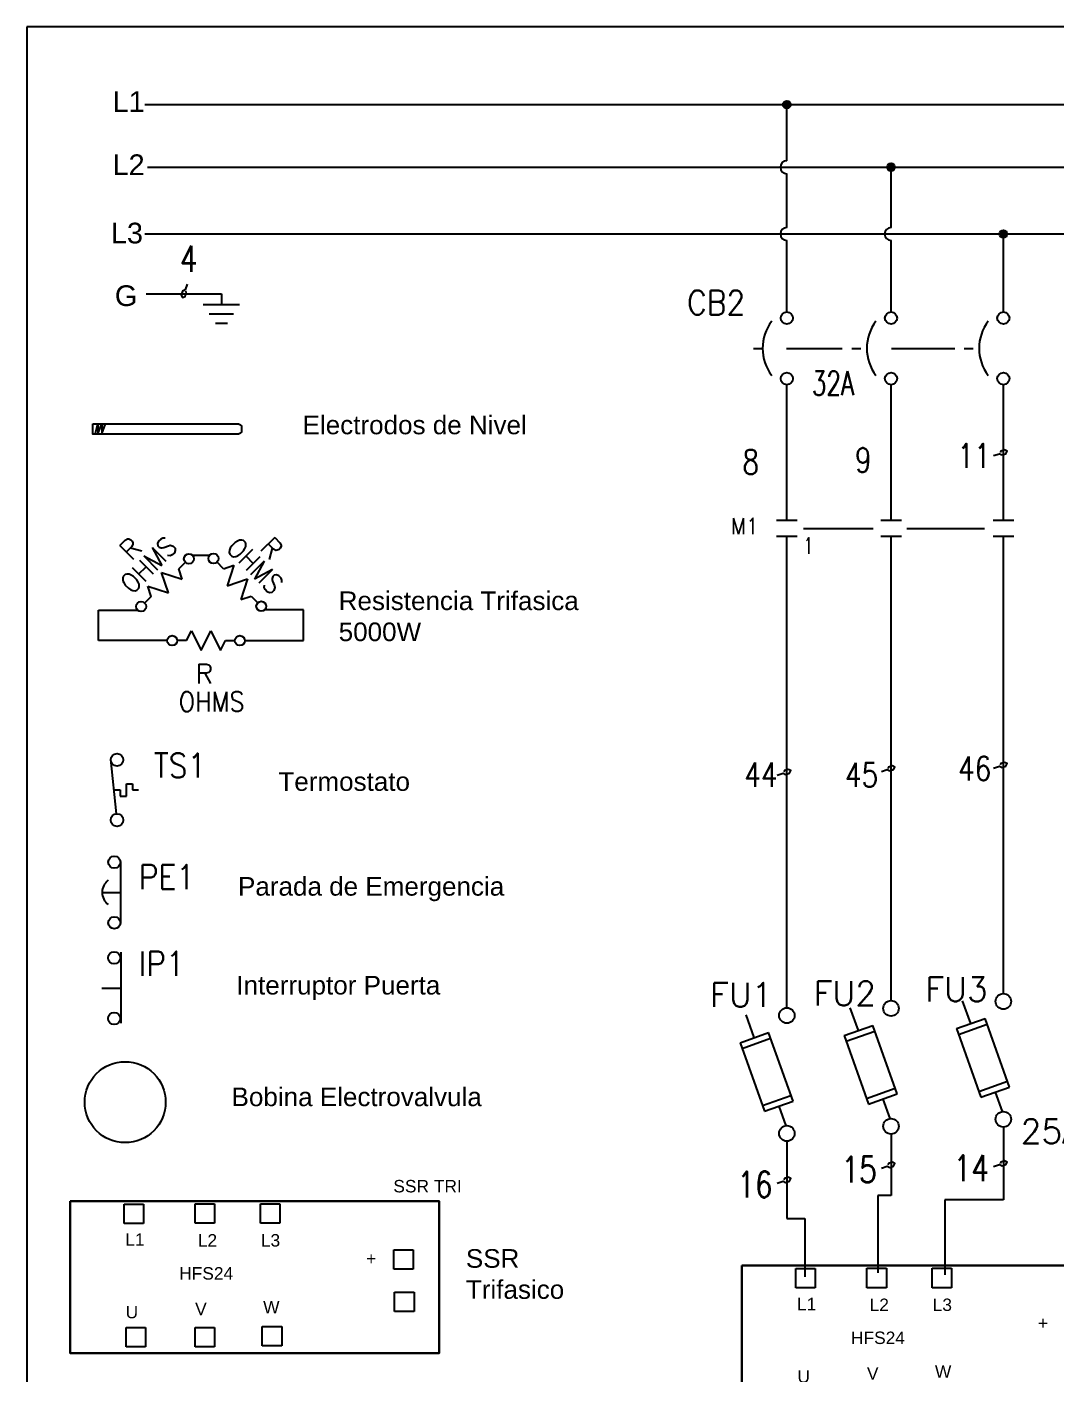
# Model space of a CAD drawing. Header units: inches. Extents: x 18.7 to 39.4, y 4.3 to 20.5.
# Drawn here: x 18.66 to 26.61, y 10.1 to 20.52 of the extents above; entities that cross this region are included whole.
import ezdxf
from ezdxf.enums import TextEntityAlignment as Align

# ---------------------------------------------------------------- set-up
doc = ezdxf.new("R2010")
doc.units = ezdxf.units.IN
doc.header["$MEASUREMENT"] = 0
doc.linetypes.add('HIDDEN2', pattern=[0.1875, 0.125, -0.0625])
for name, color, linetype in [('BLK_12AWG', 7, 'Continuous'), ('DESC', 250, 'Continuous'), ('LINK', 9, 'Continuous'), ('MISC', 7, 'Continuous'), ('SYMS', 7, 'Continuous'), ('TAGS', 150, 'Continuous'), ('TERMS', 123, 'Continuous'), ('WIREFIXED', 7, 'Continuous'), ('WIRENO', 250, 'Continuous'), ('WIRES', 7, 'Continuous'), ('XREFCHILD', 134, 'Continuous')]:
    doc.layers.add(name, color=color, linetype=linetype)
doc.styles.get("Standard").update_dxf_attribs({"font": 'arial.ttf'})
doc.styles.add('WD', font='romans.shx')

# ---------------------------------------------------------------- blocks, each defined once
blk = doc.blocks.new('HT0W01')
for p, q in [((-0.0625, 0.0625), (0.0625, 0.0625)), ((-0.0625, -0.0625), (-0.0625, 0.0625)), ((0.0625, 0.0625), (0.0625, -0.0625)), ((0.0625, -0.0625), (-0.0625, -0.0625))]:
    blk.add_line(p, q)
at = {"style": 'WD'}
for tag, p, width in [('INST', (0.0625, 0.4196), 0.7), ('LOC', (0.0625, 0.25), 0.7), ('DESC1', (0.0499, -0.3851), 0.8)]:
    blk.add_attdef(tag, p, '', height=0.125, dxfattribs=dict(at, width=width))
at = {"linetype": 'Continuous', "style": 'WD', "width": 0.8, "flags": 8}
blk.add_attdef('WIRENO', text='', height=0.125, dxfattribs=at).set_placement((0, 0.0938), align=Align.CENTER)
at = {"style": 'WD', "flags": 1}
for tag, p, height in [('X4TERM01', (-0.0625, 0), 0.0125), ('X4TERMDESC01', (-0.0552, -0.0229), 0.025), ('X2TERMDESC01', (-0.006, 0.0287), 0.025), ('STRIPSEQ', (0, 0), 0.00125), ('X2TERM01', (0, 0.0625), 0.0125), ('X1TERMDESC01', (0.0393, 0.007), 0.025), ('X1TERM01', (0.0625, 0), 0.0125), ('LINKTERM', (0, -0.0019), 0.00125), ('X8TERM01', (0, -0.0625), 0.0125), ('X8TERMDESC01', (0, -0.0535), 0.025)]:
    blk.add_attdef(tag, p, '', height=height, dxfattribs=at)
at = {"linetype": 'Continuous', "style": 'WD'}
for tag, p, height, width, flags in [('TAGSTRIP', (0.0499, -0.2288), 0.125, 0.9, 8), ('CAT', (0.2132, -0.4063), 0.1094, 0.8, 1), ('DESC2', (0.0499, -0.5413), 0.125, 0.8, 8), ('DESC3', (0.0499, -0.6976), 0.125, 0.8, 8)]:
    blk.add_attdef(tag, p, '', height=height, dxfattribs=dict(at, width=width, flags=flags))
at = {"linetype": 'Continuous', "style": 'WD', "width": 0.8, "flags": 1}
blk.add_attdef('MFG', text='', height=0.1094, dxfattribs=at).set_placement((0.0882, -0.4063), align=Align.RIGHT)
at = {"style": 'WD', "width": 0.7, "flags": 1}
blk.add_attdef('ASSYCODE', (0.0625, -0.2812), '', height=0.01, dxfattribs=at)
blk = doc.blocks.new('SSR TRIPOLAR')
at = {"layer": 'DESC', "lineweight": 30}
blk.add_lwpolyline([(139.2, 114.4562), (141.5782, 114.4562), (141.5782, 113.478), (139.2, 113.478)], close=True, dxfattribs=at)
at = {"layer": 'SYMS'}
for p in [(139.6106, 114.3756), (140.0683, 114.3764), (140.4883, 114.3764), (141.3468, 114.0803), (141.3529, 113.8088), (139.6237, 113.5805), (140.0683, 113.5805), (140.5007, 113.5867)]:
    blk.add_blockref('HT0W01', p, dxfattribs=at)
at = {"char_height": 0.08, "attachment_point": 1}
for s, width, insert in [('SSR TRI', 0.514207, (141.2819, 114.593)), ('L1', 0.371937, (139.5552, 114.2491)), ('L2', 0.371937, (140.0227, 114.2442)), ('L3', 0.371937, (140.4289, 114.2442)), ('+', 0.371937, (141.1069, 114.1269)), ('HFS24', 0.371937, (139.9028, 114.0315)), ('U', 0.371937, (139.5577, 113.7821)), ('V', 0.371937, (140.0055, 113.8017)), ('W', 0.371937, (140.4436, 113.8139))]:
    blk.add_mtext_dynamic_manual_height_columns(s, width=width, gutter_width=0.05, heights=[0], dxfattribs=dict(at, insert=insert))
blk = doc.blocks.new('Nivel')
at = {"layer": 'WIRENO'}
for p, q in [((103.38, 60.01), (103.74, 61.39)), ((103.74, 61.39), (103.74, 60.1)), ((103.74, 60.1), (104.25, 61.39)), ((104.25, 61.39), (104.25, 60.07)), ((104.25, 60.07), (104.74, 61.36))]:
    blk.add_line(p, q, dxfattribs=at)
blk.add_lwpolyline([(103.12, 61.39), (121.77, 61.39, -0.414214), (122.27, 60.89), (122.27, 60.54, -0.414214), (121.77, 60.04), (103.12, 60.04)], format="xyb", close=True, dxfattribs=at)
blk = doc.blocks.new('VTS12')
at = {"linetype": 'Continuous'}
blk.add_line((-0.002, -0.1231), (-0.0326, 0.1594), dxfattribs=at)
for p, q in [((-0.0153, 0), (0.0168, 0)), ((0.0168, 0), (0.0168, -0.0312)), ((0.0481, -0.0312), (0.0481, 0.0312)), ((0.0481, 0.0312), (0.0793, 0.0312)), ((0.0793, 0.0312), (0.0793, 0)), ((0.0793, 0), (0.1106, 0)), ((0.0168, -0.0312), (0.0481, -0.0312))]:
    blk.add_line(p, q)
for centre in [(0, 0.1553), (0, -0.1553)]:
    blk.add_circle(centre, 0.0322)
at = {"style": 'WD'}
for tag, p, width in [('INST', (0.1894, 0.3902), 0.7), ('LOC', (0.1894, 0.2206), 0.7), ('TAG1', (0.1894, 0.0644), 0.9), ('XREF', (0.1912, -0.09), 0.7), ('DESC1', (0.1912, -0.242), 0.7), ('DESC2', (0.1912, -0.3982), 0.7), ('RATING1', (0.1875, -0.5545), 0.7), ('WDTAGALT', (0.1868, -0.7158), 0.7)]:
    blk.add_attdef(tag, p, '', height=0.125, dxfattribs=dict(at, width=width))
at = {"linetype": 'Continuous', "style": 'WD'}
for tag, height, flags, p in [('TERM01', 0.125, 8, (-0.055, 0.2066)), ('CAT', 0.01, 9, (-0.0796, -0.0731)), ('MFG', 0.01, 9, (-0.0796, -0.0881))]:
    blk.add_attdef(tag, text='', height=height, dxfattribs=dict(at, flags=flags)).set_placement(p, align=Align.RIGHT)
at = {"color": 7, "style": 'WD', "flags": 1}
for tag, p in [('X2TERM01', (0, 0.1875)), ('X8TERM02', (0, -0.1875))]:
    blk.add_attdef(tag, p, '', height=0.0125, dxfattribs=at)
at = {"color": 7, "style": 'WD'}
for tag, p in [('X4LINK', (-0.1094, 0)), ('X1LINK', (0.1562, 0))]:
    blk.add_attdef(tag, p, '', height=0.01, dxfattribs=at)
at = {"style": 'WD'}
for tag, flags, p in [('CONTACT', 1, (-0.0796, -0.0531)), ('FAMILY', 9, (-0.0796, -0.0365))]:
    blk.add_attdef(tag, text='', height=0.01, dxfattribs=dict(at, flags=flags)).set_placement(p, align=Align.RIGHT)
at = {"linetype": 'Continuous', "style": 'WD', "flags": 9}
blk.add_attdef('ASSYCODE', text='', height=0.01, dxfattribs=at).set_placement((-0.0938, -0.125), align=Align.CENTER)
at = {"linetype": 'Continuous', "style": 'WD', "flags": 8}
blk.add_attdef('TERM02', text='', height=0.125, dxfattribs=at).set_placement((-0.0407, -0.2134), align=Align.TOP_RIGHT)
blk = doc.blocks.new('VPB12M')
for p, q in [((0.0343, -0.1562), (0.0343, 0.1562)), ((-0.0646, 0), (0.0343, 0))]:
    blk.add_line(p, q)
for centre in [(0, 0.1562), (0, -0.1562)]:
    blk.add_circle(centre, 0.0312)
blk.add_arc((0.0156, 0), 0.0781, 126.8699, 233.1301)
at = {"style": 'WD'}
for tag, p, width in [('INST', (0.1269, 0.3434), 0.7), ('LOC', (0.1269, 0.1738), 0.7), ('TAG1', (0.1269, 0.0175), 0.9), ('XREF', (0.1287, -0.1369), 0.7), ('DESC1', (0.1287, -0.2889), 0.7), ('DESC2', (0.1287, -0.4451), 0.7)]:
    blk.add_attdef(tag, p, '', height=0.125, dxfattribs=dict(at, width=width))
at = {"linetype": 'Continuous', "style": 'WD'}
for tag, height, flags, p in [('TERM01', 0.125, 8, (-0.055, 0.2066)), ('CAT', 0.01, 9, (-0.1109, -0.0731)), ('MFG', 0.01, 9, (-0.1109, -0.0881))]:
    blk.add_attdef(tag, text='', height=height, dxfattribs=dict(at, flags=flags)).set_placement(p, align=Align.RIGHT)
at = {"color": 7, "style": 'WD', "flags": 1}
for tag, p in [('X2TERM01', (0, 0.1875)), ('X8TERM02', (0, -0.1875))]:
    blk.add_attdef(tag, p, '', height=0.0125, dxfattribs=at)
at = {"color": 7, "style": 'WD'}
for tag, p in [('X4LINK', (-0.1406, 0)), ('X1LINK', (0.125, 0))]:
    blk.add_attdef(tag, p, '', height=0.01, dxfattribs=at)
at = {"style": 'WD'}
for tag, flags, p in [('CONTACT', 1, (-0.1109, -0.0531)), ('FAMILY', 9, (-0.1109, -0.0365))]:
    blk.add_attdef(tag, text='', height=0.01, dxfattribs=dict(at, flags=flags)).set_placement(p, align=Align.RIGHT)
at = {"linetype": 'Continuous', "style": 'WD', "flags": 9}
blk.add_attdef('ASSYCODE', text='', height=0.01, dxfattribs=at).set_placement((-0.1247, -0.1056), align=Align.CENTER)
at = {"linetype": 'Continuous', "style": 'WD', "flags": 8}
blk.add_attdef('TERM02', text='', height=0.125, dxfattribs=at).set_placement((-0.0407, -0.2134), align=Align.TOP_RIGHT)
blk = doc.blocks.new('VPB12')
for p, q in [((0.0335, 0.1849), (0.0335, -0.1801)), ((-0.0644, 0), (0.0335, 0))]:
    blk.add_line(p, q)
for centre in [(0, 0.1562), (0, -0.1562)]:
    blk.add_circle(centre, 0.0312)
at = {"style": 'WD'}
for tag, p, width in [('INST', (0.1269, 0.3902), 0.7), ('LOC', (0.1269, 0.2206), 0.7), ('TAG1', (0.1269, 0.0644), 0.9), ('XREF', (0.1287, -0.09), 0.7), ('DESC1', (0.1287, -0.242), 0.7), ('DESC2', (0.1287, -0.3982), 0.7)]:
    blk.add_attdef(tag, p, '', height=0.125, dxfattribs=dict(at, width=width))
at = {"linetype": 'Continuous', "style": 'WD'}
for tag, height, flags, p in [('TERM01', 0.125, 8, (-0.055, 0.2223)), ('CAT', 0.01, 9, (0.0141, -0.0731)), ('MFG', 0.01, 9, (0.0141, -0.0881))]:
    blk.add_attdef(tag, text='', height=height, dxfattribs=dict(at, flags=flags)).set_placement(p, align=Align.RIGHT)
at = {"color": 7, "style": 'WD', "flags": 1}
for tag, p in [('X2TERM01', (0, 0.1875)), ('X8TERM02', (0, -0.1875))]:
    blk.add_attdef(tag, p, '', height=0.0125, dxfattribs=at)
at = {"color": 7, "style": 'WD'}
for tag, p in [('X4LINK', (-0.125, 0)), ('X1LINK', (0.125, 0))]:
    blk.add_attdef(tag, p, '', height=0.01, dxfattribs=at)
at = {"style": 'WD'}
for tag, flags, p in [('CONTACT', 1, (0.0141, -0.0531)), ('FAMILY', 9, (0.0141, -0.0365))]:
    blk.add_attdef(tag, text='', height=0.01, dxfattribs=dict(at, flags=flags)).set_placement(p, align=Align.RIGHT)
at = {"linetype": 'Continuous', "style": 'WD', "flags": 9}
blk.add_attdef('ASSYCODE', text='', height=0.01, dxfattribs=at).set_placement((-0.001, -0.1054), align=Align.CENTER)
at = {"linetype": 'Continuous', "style": 'WD', "flags": 8}
blk.add_attdef('TERM02', text='', height=0.125, dxfattribs=at).set_placement((-0.0407, -0.2291), align=Align.TOP_RIGHT)
blk = doc.blocks.new('HCR1')
blk.add_circle((0, 0), 0.1562)
at = {"style": 'WD'}
for tag, height, width, p in [('INST', 0.0625, 0.7, (0.0055, 0.4286)), ('LOC', 0.0625, 0.7, (0.0055, 0.3438)), ('TAG1', 0.1094, 0.9, (0, 0.2024))]:
    blk.add_attdef(tag, text='', height=height, dxfattribs=dict(at, width=width)).set_placement(p, align=Align.CENTER)
at = {"style": 'WD', "flags": 9}
blk.add_attdef('FAMILY', text='', height=0.01, dxfattribs=at).set_placement((-0.0053, 0.1698), align=Align.CENTER)
at = {"linetype": 'Continuous', "style": 'WD', "flags": 1}
for tag, p in [('CAT', (0, 0.1593)), ('MFG', (0, 0.1404))]:
    blk.add_attdef(tag, text='', height=0.01, dxfattribs=at).set_placement(p, align=Align.MIDDLE)
at = {"style": 'WD'}
for tag, p, height, width in [('DESC1', (1.126, 0.0601), 0.1094, 0.9), ('DESC2', (1.126, -0.0828), 0.1094, 0.9), ('DESC3', (1.126, -0.2256), 0.1094, 0.9), ('XREFNO', (1.3251, -0.3928), 0.0938, 0.8), ('XREFNC', (1.3151, -0.5165), 0.0938, 0.8)]:
    blk.add_attdef(tag, p, '', height=height, dxfattribs=dict(at, width=width))
at = {"linetype": 'Continuous', "style": 'WD', "flags": 9}
blk.add_attdef('ASSYCODE', text='', height=0.01, dxfattribs=at).set_placement((0, 0.125), align=Align.CENTER)
at = {"style": 'WD', "flags": 1}
for tag, p in [('X4TERM01', (-0.1562, 0)), ('X1TERM02', (0.1562, 0))]:
    blk.add_attdef(tag, p, '', height=0.0109, dxfattribs=at)
at = {"linetype": 'Continuous', "style": 'WD'}
blk.add_attdef('TERM01', text='', height=0.0625, dxfattribs=at).set_placement((-0.2, -0.0349), align=Align.TOP_RIGHT)
blk.add_attdef('TERM02', text='', height=0.0625, dxfattribs=at).set_placement((0.2, -0.0349), align=Align.TOP_LEFT)
at = {"style": 'WD', "width": 0.8, "flags": 8}
for tag, p in [('NO', (1.1233, -0.3928)), ('NC', (1.1207, -0.5165))]:
    blk.add_attdef(tag, p, '', height=0.0938, dxfattribs=at)
blk = doc.blocks.new('HRE1T')
for p, q in [((-0.125, 0), (-0.1875, 0)), ((-0.125, 0), (-0.0938, 0.0625)), ((-0.0938, 0.0625), (-0.0312, -0.0625)), ((-0.0312, -0.0625), (0.0312, 0.0625)), ((0.0312, 0.0625), (0.0938, -0.0625)), ((0.0938, -0.0625), (0.125, 0)), ((0.125, 0), (0.1875, 0))]:
    blk.add_line(p, q)
for centre in [(-0.2178, 0), (0.2178, 0)]:
    blk.add_circle(centre, 0.0322)
at = {"style": 'WD'}
for tag, width, p in [('INST', 0.7, (0, 0.8883)), ('LOC', 0.7, (0, 0.7187)), ('DESC1', 0.7, (0, 0.5625)), ('DESC2', 0.7, (0, 0.4062)), ('RATING1', 0.9, (0.0055, 0.0938))]:
    blk.add_attdef(tag, text='', height=0.125, dxfattribs=dict(at, width=width)).set_placement(p, align=Align.CENTER)
blk.add_attdef('TAG1', text='', height=0.125, dxfattribs=at).set_placement((0, 0.25), align=Align.CENTER)
for tag, p, height, flags in [('FAMILY', (0.2047, 0.1523), 0.01, 9), ('X4TERM01', (-0.25, 0), 0.0125, 1), ('X1TERM02', (0.25, 0), 0.0125, 1)]:
    blk.add_attdef(tag, p, '', height=height, dxfattribs=dict(at, flags=flags))
at = {"linetype": 'Continuous', "style": 'WD', "flags": 9}
for tag, p in [('MFG', (0.2278, 0.0887)), ('CAT', (0.2297, 0.1082)), ('ASSYCODE', (0.2188, 0.0625))]:
    blk.add_attdef(tag, text='', height=0.01, dxfattribs=at).set_placement(p, align=Align.CENTER)
at = {"linetype": 'Continuous', "style": 'WD', "flags": 8}
blk.add_attdef('TERM01', text='', height=0.125, dxfattribs=at).set_placement((-0.3125, -0.047), align=Align.TOP_RIGHT)
blk.add_attdef('TERM02', text='', height=0.125, dxfattribs=at).set_placement((0.3125, -0.047), align=Align.TOP_LEFT)
at = {"style": 'WD', "width": 0.9}
blk.add_attdef('RATING2', text='', height=0.125, dxfattribs=at).set_placement((0.0055, -0.125), align=Align.TOP_CENTER)
blk = doc.blocks.new('VDS11FR')
for p, q in [((-0.1679, 0.1897), (-0.2099, 0.3075)), ((-0.2415, 0.1635), (-0.0943, 0.216)), ((0.0316, -0.1373), (-0.0943, 0.216)), ((-0.2415, 0.1635), (-0.1156, -0.1897)), ((-0.231, 0.1341), (-0.0838, 0.1865)), ((-0.1261, -0.1603), (0.0211, -0.1078)), ((-0.1156, -0.1897), (0.0316, -0.1373)), ((-0.042, -0.1635), (-0.0061, -0.2642))]:
    blk.add_line(p, q)
for centre in [(0, 0.3038), (0, -0.3038)]:
    blk.add_circle(centre, 0.04)
at = {"style": 'WD', "flags": 8}
for tag, p in [('TERM02', (0.0891, 0.4322)), ('TERM01', (0.0895, -0.3031))]:
    blk.add_attdef(tag, text='', height=0.125, dxfattribs=at).set_placement(p, align=Align.TOP_LEFT)
at = {"style": 'WD'}
for tag, p, height, flags in [('X2TERM02', (0, 0.3438), 0.0125, 1), ('X4LINK', (-0.3477, 0), 0.01, 1), ('FAMILY', (-0.3122, 0.0335), 0.01, 9), ('X1LINK', (0.1252, 0), 0.01, 1), ('CONTACT', (-0.3122, -0.0465), 0.01, 9), ('X8TERM01', (0, -0.3438), 0.0125, 1)]:
    blk.add_attdef(tag, p, '', height=height, dxfattribs=dict(at, flags=flags))
at = {"style": 'WD', "width": 0.7}
blk.add_attdef('RATING1', text='', height=0.125, rotation=289.62024, dxfattribs=at).set_placement((-0.0972, 0.0191), align=Align.MIDDLE_CENTER)
for tag, p in [('INST', (0.2191, 0.1477)), ('LOC', (0.2191, -0.0235))]:
    blk.add_attdef(tag, p, '', height=0.125, dxfattribs=at)
at = {"style": 'WD', "flags": 9}
for tag, p in [('MFG', (-0.2842, -0.0026)), ('CAT', (-0.2842, 0.0169)), ('ASSYCODE', (-0.2865, -0.0242))]:
    blk.add_attdef(tag, text='', height=0.01, dxfattribs=at).set_placement(p, align=Align.CENTER)
at = {"style": 'WD'}
blk.add_attdef('TAG1', (0.2191, -0.1889), '', height=0.125, dxfattribs=at)
blk = doc.blocks.new('WDDOT')
for radius in [0.03, 0.0187, 0.00929]:
    blk.add_circle((0, 0), radius)
blk = doc.blocks.new('VGND2')
for p, q in [((0.09375, 0), (-0.09375, 0)), ((-0.0625, -0.046875), (0.0625, -0.046875)), ((-0.03125, -0.09375), (0.03125, -0.09375))]:
    blk.add_line(p, q)
at = {"style": 'WD', "flags": 1}
blk.add_attdef('X2TERM01', (0, 0), '', height=0.01, dxfattribs=at)
blk = doc.blocks.new('WD_WNH')
at = {"linetype": 'Continuous', "style": 'WD', "width": 0.8}
blk.add_attdef('WIRENO', text='', height=0.125, dxfattribs=at).set_placement((0, 0.062), align=Align.CENTER)
at = {"style": 'WD', "flags": 1}
for tag, p in [('W01USER', (0, 0.078)), ('W02USER', (0, 0.07)), ('W03USER', (0, 0.062)), ('W04USER', (0, 0.055)), ('W05USER', (0, 0.047)), ('W06USER', (0, 0.039)), ('W07USER', (0, 0.031)), ('W08USER', (0, 0.023)), ('W09USER', (0, 0.016)), ('W10USER', (0, 0.008))]:
    blk.add_attdef(tag, text='', height=0.005, dxfattribs=at).set_placement(p, align=Align.CENTER)
blk = doc.blocks.new('WD_WNV')
at = {"style": 'WD', "flags": 1}
for tag, p in [('W01USER', (-0.0625, 0.0938)), ('W02USER', (-0.0625, 0.0859)), ('W03USER', (-0.0625, 0.0781)), ('W04USER', (-0.0625, 0.0703)), ('W05USER', (-0.0625, 0.0625)), ('W06USER', (-0.0625, 0.0547)), ('W07USER', (-0.0625, 0.0469)), ('W08USER', (-0.0625, 0.0391)), ('W09USER', (-0.0625, 0.0312)), ('W10USER', (-0.0625, 0.0234))]:
    blk.add_attdef(tag, text='', height=0.005, dxfattribs=at).set_placement(p, align=Align.CENTER)
at = {"linetype": 'Continuous', "style": 'WD', "width": 0.8}
blk.add_attdef('WIRENO', text='', height=0.125, dxfattribs=at).set_placement((-0.05, 0), align=Align.MIDDLE_RIGHT)
blk = doc.blocks.new('VMS21')
at = {"linetype": 'Continuous'}
for p, q in [((-0.08, 0.062), (0.08, 0.062)), ((-0.08, -0.062), (0.08, -0.062))]:
    blk.add_line(p, q, dxfattribs=at)
at = {"style": 'WD'}
for tag, p, width in [('INST', (0.125, 0.281), 0.7), ('LOC', (0.125, 0.111), 0.7), ('TAG2', (0.127, -0.045), 0.9), ('XREF', (0.129, -0.199), 0.7), ('DESC1', (0.129, -0.351), 0.7), ('DESC2', (0.129, -0.508), 0.7), ('DESC3', (0.129, -0.664), 0.7)]:
    blk.add_attdef(tag, p, '', height=0.125, dxfattribs=dict(at, width=width))
at = {"linetype": 'Continuous', "style": 'WD', "width": 0.9, "flags": 8}
blk.add_attdef('TERM01', text='', height=0.125, dxfattribs=at).set_placement((-0.031, 0.125), align=Align.RIGHT)
at = {"style": 'WD'}
for tag, p, flags in [('FAMILY', (-0.181, 0.003), 9), ('CONTACT', (-0.181, -0.014), 1)]:
    blk.add_attdef(tag, p, '', height=0.01, dxfattribs=dict(at, flags=flags))
at = {"color": 7, "style": 'WD'}
for tag, p in [('X4LINK', (-0.141, 0)), ('X1LINK', (0.125, 0))]:
    blk.add_attdef(tag, p, '', height=0.01, dxfattribs=at)
at = {"color": 7, "style": 'WD', "flags": 1}
for tag, p in [('X2TERM01', (0, 0.062)), ('X8TERM02', (0, -0.062))]:
    blk.add_attdef(tag, p, '', height=0.0125, dxfattribs=at)
at = {"linetype": 'Continuous', "style": 'WD', "width": 0.9, "flags": 8}
blk.add_attdef('TERM02', text='', height=0.125, dxfattribs=at).set_placement((-0.031, -0.125), align=Align.TOP_RIGHT)
blk = doc.blocks.new('VCB1')
at = {"linetype": 'HIDDEN2'}
blk.add_line((-0.1712, 0), (-0.125, 0), dxfattribs=at)
for centre in [(0, 0.1562), (0, -0.1562)]:
    blk.add_circle(centre, 0.0312)
blk.add_arc((0.1094, 0), 0.2344, 143.1301, 216.8699)
at = {"style": 'WD'}
for tag, p, width in [('INST', (0.2188, 0.3883), 0.7), ('LOC', (0.2188, 0.2188), 0.7), ('TAG1', (0.1269, 0.0644), 0.9), ('XREF', (0.1287, -0.09), 0.7), ('DESC1', (0.1287, -0.242), 0.7), ('DESC2', (0.1287, -0.3893), 0.7)]:
    blk.add_attdef(tag, p, '', height=0.125, dxfattribs=dict(at, width=width))
at = {"linetype": 'Continuous', "style": 'WD'}
for tag, height, flags, p in [('TERM01', 0.125, 8, (-0.055, 0.2066)), ('CAT', 0.01, 9, (-0.1421, -0.0731)), ('MFG', 0.01, 9, (-0.1421, -0.0881))]:
    blk.add_attdef(tag, text='', height=height, dxfattribs=dict(at, flags=flags)).set_placement(p, align=Align.RIGHT)
at = {"style": 'WD', "width": 0.7}
blk.add_attdef('RATING1', text='', height=0.125, dxfattribs=at).set_placement((-0.1875, 0.0625), align=Align.RIGHT)
at = {"color": 7, "style": 'WD', "flags": 1}
for tag, p in [('X2TERM01', (0, 0.1875)), ('X8TERM02', (0, -0.1875))]:
    blk.add_attdef(tag, p, '', height=0.0125, dxfattribs=at)
at = {"color": 7, "style": 'WD'}
for tag, p in [('X4LINK', (-0.25, 0)), ('X1LINK', (0, 0))]:
    blk.add_attdef(tag, p, '', height=0.01, dxfattribs=at)
at = {"style": 'WD', "flags": 9}
for tag, p in [('FAMILY', (-0.1421, -0.0365)), ('CONTACT', (-0.1288, -0.1291))]:
    blk.add_attdef(tag, text='', height=0.01, dxfattribs=at).set_placement(p, align=Align.RIGHT)
at = {"linetype": 'Continuous', "style": 'WD', "flags": 9}
blk.add_attdef('ASSYCODE', text='', height=0.01, dxfattribs=at).set_placement((-0.1533, -0.1061), align=Align.CENTER)
at = {"linetype": 'Continuous', "style": 'WD', "flags": 8}
blk.add_attdef('TERM02', text='', height=0.125, dxfattribs=at).set_placement((-0.0407, -0.2134), align=Align.TOP_RIGHT)
blk = doc.blocks.new('VCB2')
at = {"linetype": 'HIDDEN2'}
blk.add_line((-0.2027, 0), (-0.1564, 0), dxfattribs=at)
for centre in [(0, 0.1562), (0, -0.1562)]:
    blk.add_circle(centre, 0.0312)
blk.add_arc((0.1094, 0), 0.2344, 143.1301, 216.8699)
at = {"style": 'WD'}
for tag, p, width in [('INST', (0.2188, 0.3883), 0.7), ('LOC', (0.2188, 0.2188), 0.7), ('TAG2', (0.1269, 0.0644), 0.9), ('XREF', (0.1287, -0.09), 0.7), ('DESC1', (0.1287, -0.242), 0.7), ('DESC2', (0.1287, -0.3893), 0.7)]:
    blk.add_attdef(tag, p, '', height=0.125, dxfattribs=dict(at, width=width))
at = {"linetype": 'Continuous', "style": 'WD', "flags": 8}
blk.add_attdef('TERM01', text='', height=0.125, dxfattribs=at).set_placement((-0.055, 0.2066), align=Align.RIGHT)
at = {"style": 'WD', "width": 0.7}
blk.add_attdef('RATING1', text='', height=0.125, dxfattribs=at).set_placement((-0.1875, 0.0625), align=Align.RIGHT)
at = {"color": 7, "style": 'WD', "flags": 1}
for tag, p in [('X2TERM01', (0, 0.1875)), ('X8TERM02', (0, -0.1875))]:
    blk.add_attdef(tag, p, '', height=0.0125, dxfattribs=at)
at = {"color": 7, "style": 'WD'}
for tag, p in [('X4LINK', (-0.25, 0)), ('X1LINK', (0, 0))]:
    blk.add_attdef(tag, p, '', height=0.01, dxfattribs=at)
at = {"style": 'WD', "flags": 9}
for tag, p in [('CONTACT', (-0.1288, -0.0556)), ('FAMILY', (-0.1421, -0.0365))]:
    blk.add_attdef(tag, text='', height=0.01, dxfattribs=at).set_placement(p, align=Align.RIGHT)
at = {"linetype": 'Continuous', "style": 'WD', "flags": 8}
blk.add_attdef('TERM02', text='', height=0.125, dxfattribs=at).set_placement((-0.0407, -0.2134), align=Align.TOP_RIGHT)

msp = doc.modelspace()

# ---------------------------------------------------------------- linework, layer by layer
at = {"color": 7, "linetype": 'Continuous'}
for p, q in [((39.409, 20.516), (18.659, 20.516)), ((18.659, 20.516), (18.659, 4.331))]:
    msp.add_line(p, q, dxfattribs=at)
at = {"layer": 'BLK_12AWG'}
for p, q in [((19.571, 19.916), (37.946, 19.916)), ((24.532, 19.482), (24.532, 19.916)), ((19.591, 19.432), (37.966, 19.432)), ((24.532, 18.966), (24.532, 19.382)), ((25.337, 18.966), (25.337, 19.432)), ((19.571, 18.916), (37.946, 18.916)), ((24.532, 18.429), (24.532, 18.866)), ((25.337, 18.429), (25.337, 18.866)), ((26.205, 18.881), (26.205, 18.916)), ((26.205, 18.429), (26.205, 18.881)), ((24.532, 18.314), (24.532, 18.429)), ((25.337, 18.314), (25.337, 18.429)), ((26.205, 18.314), (26.205, 18.429)), ((24.532, 17.651), (24.532, 17.751)), ((25.337, 17.706), (25.337, 17.751)), ((25.337, 16.706), (25.337, 17.706)), ((26.205, 16.706), (26.205, 17.751)), ((24.532, 16.706), (24.532, 17.651)), ((24.532, 12.936), (24.532, 16.581)), ((25.337, 12.991), (25.337, 16.581)), ((26.205, 13.045), (26.205, 16.581))]:
    msp.add_line(p, q, dxfattribs=at)
for centre in [(24.532, 19.432), (24.532, 18.916), (25.337, 18.916)]:
    msp.add_arc(centre, 0.05, 90, 270, dxfattribs=at)
at = {"layer": 'LINK'}
for points in [[(24.53, 18.03), (24.96, 18.03)], [(25.34, 18.03), (25.83, 18.03)], [(24.66, 16.64), (25.2, 16.64)], [(25.46, 16.64), (26.06, 16.64)]]:
    msp.add_lwpolyline(points, dxfattribs=at)
at = {"layer": 'WIREFIXED'}
for points in [[(26.13, 17.203), (26.175, 17.218), (26.195, 17.209), (26.224, 17.218), (26.234, 17.238), (26.214, 17.248), (26.185, 17.238), (26.18, 17.228)], [(25.262, 14.761), (25.308, 14.776), (25.327, 14.766), (25.357, 14.776), (25.366, 14.796), (25.347, 14.805), (25.317, 14.796), (25.312, 14.786)], [(26.13, 14.788), (26.175, 14.803), (26.195, 14.793), (26.224, 14.803), (26.234, 14.823), (26.214, 14.832), (26.185, 14.823), (26.18, 14.813)], [(24.457, 14.733), (24.503, 14.748), (24.522, 14.738), (24.552, 14.748), (24.562, 14.768), (24.542, 14.778), (24.513, 14.768), (24.508, 14.758)]]:
    msp.add_lwpolyline(points, dxfattribs=at)
at = {"layer": 'WIRENO'}
for points in [[(19.896, 18.528), (19.881, 18.483), (19.861, 18.473), (19.851, 18.444), (19.861, 18.424), (19.881, 18.434), (19.89, 18.463), (19.886, 18.473)], [(25.262, 11.697), (25.308, 11.712), (25.327, 11.702), (25.357, 11.712), (25.366, 11.732), (25.347, 11.742), (25.317, 11.732), (25.312, 11.722)], [(26.13, 11.708), (26.175, 11.723), (26.195, 11.713), (26.224, 11.723), (26.234, 11.743), (26.214, 11.753), (26.185, 11.743), (26.18, 11.733)], [(24.457, 11.581), (24.503, 11.596), (24.522, 11.586), (24.552, 11.596), (24.562, 11.616), (24.542, 11.626), (24.513, 11.616), (24.508, 11.606)]]:
    msp.add_lwpolyline(points, dxfattribs=at)
at = {"layer": 'WIRES'}
for p, q in [((19.58, 18.453), (20.162, 18.453)), ((20.162, 18.453), (20.162, 18.368)), ((19.938, 16.433), (20.073, 16.433)), ((19.213, 15.773), (19.213, 16.009)), ((19.213, 16.009), (19.513, 16.009)), ((20.797, 16.011), (20.497, 16.011)), ((20.797, 15.773), (20.797, 16.011)), ((19.743, 15.773), (19.213, 15.773)), ((20.343, 15.773), (20.797, 15.773)), ((26.205, 12.014), (26.205, 11.452)), ((24.532, 11.905), (24.532, 11.307)), ((25.337, 11.96), (25.337, 11.485)), ((25.337, 11.485), (25.235, 11.485)), ((25.235, 11.485), (25.235, 10.888)), ((26.205, 11.452), (25.752, 11.452)), ((25.752, 11.452), (25.752, 10.872)), ((24.532, 11.307), (24.67, 11.307)), ((24.67, 11.307), (24.67, 10.856))]:
    msp.add_line(p, q, dxfattribs=at)

# ---------------------------------------------------------------- block references
at = {"layer": 'DESC', "xscale": 1.2, "yscale": 1.2, "zscale": 1.2}
for p in [(-148.048, -125.907), (-142.856, -126.405)]:
    msp.add_blockref('SSR TRIPOLAR', p, dxfattribs=at)
at = {"layer": 'SYMS'}
for name, p in [('WDDOT', (24.532, 19.916)), ('WDDOT', (25.337, 19.432)), ('WDDOT', (26.205, 18.916)), ('VMS21', (25.337, 16.643)), ('VMS21', (26.205, 16.643))]:
    msp.add_blockref(name, p, dxfattribs=at)
ref = msp.add_blockref('VCB1', (24.532, 18.032), dxfattribs=dict(at, xscale=1.5, yscale=1.5, zscale=1.5))
ref.add_attrib('DESC1', '32A', (24.725, 17.669), dxfattribs={"layer": 'DESC', "height": 0.1875, "style": 'WD', "width": 0.7})
ref.add_attrib('TAG1', 'CB2', (23.761, 18.292), dxfattribs={"layer": 'TAGS', "height": 0.1875, "style": 'WD', "width": 0.9})
for name, p, xscale, yscale, zscale in [('VGND2', (20.162, 18.368), 1.5, 1.5, 1.5), ('VCB2', (25.337, 18.032), 1.5, 1.5, 1.5), ('VCB2', (26.205, 18.032), 1.5, 1.5, 1.5), ('HCR1', (19.418, 12.206), 2, 2, 2)]:
    msp.add_blockref(name, p, dxfattribs=dict(at, xscale=xscale, yscale=yscale, zscale=zscale))
ref = msp.add_blockref('VMS21', (24.532, 16.643), dxfattribs=at)
ref.add_attrib('XREF', '1', (24.661, 16.444), dxfattribs={"layer": 'XREFCHILD', "height": 0.125, "style": 'WD', "width": 0.7})
ref.add_attrib('TAG2', 'M1', (24.101, 16.595), dxfattribs={"layer": 'TAGS', "height": 0.125, "style": 'WD', "width": 0.9})
ref = msp.add_blockref('HRE1T', (19.726, 16.221), dxfattribs=dict(at, xscale=1.2, yscale=1.2, zscale=1.2, rotation=45))
ref.add_attrib('RATING1', 'OHMS', dxfattribs={"layer": 'MISC', "color": 250, "height": 0.15, "rotation": 45, "style": 'WD', "width": 0.9}).set_placement((19.651, 16.305), align=Align.CENTER)
ref.add_attrib('TAG1', 'R', dxfattribs={"layer": 'TAGS', "color": 250, "height": 0.15, "rotation": 45, "style": 'WD'}).set_placement((19.513, 16.433), align=Align.CENTER)
ref = msp.add_blockref('HRE1T', (20.285, 16.223), dxfattribs=dict(at, xscale=1.2, yscale=1.2, zscale=1.2, rotation=315))
ref.add_attrib('RATING1', 'OHMS', dxfattribs={"layer": 'MISC', "color": 250, "height": 0.15, "rotation": 315, "style": 'WD', "width": 0.9}).set_placement((20.369, 16.298), align=Align.CENTER)
ref.add_attrib('TAG1', 'R', dxfattribs={"layer": 'TAGS', "color": 250, "height": 0.15, "rotation": 315, "style": 'WD'}).set_placement((20.497, 16.435), align=Align.CENTER)
ref = msp.add_blockref('HRE1T', (20.043, 15.773), dxfattribs=dict(at, xscale=1.2, yscale=1.2, zscale=1.2))
ref.add_attrib('RATING1', 'OHMS', dxfattribs={"layer": 'MISC', "color": 250, "height": 0.15, "rotation": 360, "style": 'WD', "width": 0.9}).set_placement((20.086, 15.226), align=Align.CENTER)
ref.add_attrib('TAG1', 'R', dxfattribs={"layer": 'TAGS', "color": 250, "height": 0.15, "rotation": 360, "style": 'WD'}).set_placement((20.03, 15.442), align=Align.CENTER)
ref = msp.add_blockref('VTS12', (19.355, 14.619), dxfattribs=dict(at, xscale=1.5, yscale=1.5, zscale=1.5))
ref.add_attrib('TAG1', 'TS1', (19.639, 14.715), dxfattribs={"layer": 'TAGS', "color": 250, "height": 0.1875, "style": 'WD', "width": 0.9})
ref = msp.add_blockref('VPB12M', (19.334, 13.827), dxfattribs=dict(at, xscale=1.5, yscale=1.5, zscale=1.5))
ref.add_attrib('TAG1', 'PE1', (19.524, 13.853), dxfattribs={"layer": 'TAGS', "color": 250, "height": 0.1875, "style": 'WD', "width": 0.9})
ref = msp.add_blockref('VPB12', (19.333, 13.087), dxfattribs=dict(at, xscale=1.5, yscale=1.5, zscale=1.5))
ref.add_attrib('TAG1', 'IP1', (19.524, 13.183), dxfattribs={"layer": 'TAGS', "color": 250, "height": 0.1875, "style": 'WD', "width": 0.9})
ref = msp.add_blockref('VDS11FR', (24.532, 12.42), dxfattribs=dict(at, xscale=1.5, yscale=1.5, zscale=1.5))
ref.add_attrib('TAG1', 'FU1', (23.939, 12.942), dxfattribs={"layer": 'TAGS', "color": 250, "height": 0.1875, "style": 'WD'})
ref = msp.add_blockref('VDS11FR', (25.337, 12.475), dxfattribs=dict(at, xscale=1.5, yscale=1.5, zscale=1.5))
ref.add_attrib('TAG1', 'FU2', (24.739, 12.953), dxfattribs={"layer": 'TAGS', "color": 250, "height": 0.1875, "style": 'WD'})
ref = msp.add_blockref('VDS11FR', (26.205, 12.529), dxfattribs=dict(at, xscale=1.5, yscale=1.5, zscale=1.5))
ref.add_attrib('TERM01', '25A', dxfattribs={"layer": 'TERMS', "color": 250, "height": 0.1875, "style": 'WD', "flags": 8}).set_placement((26.339, 12.075), align=Align.TOP_LEFT)
ref.add_attrib('TAG1', 'FU3', (25.602, 12.985), dxfattribs={"layer": 'TAGS', "color": 250, "height": 0.1875, "style": 'WD'})
at = {"layer": 'WIREFIXED'}
ref = msp.add_blockref('WD_WNV', (26.273, 17.258), dxfattribs=dict(at, xscale=1.5, yscale=1.5, zscale=1.5))
ref.add_attrib('WIRENOF', '11', dxfattribs={"linetype": 'Continuous', "height": 0.1875, "style": 'WD', "width": 0.8}).set_placement((26.107, 17.202), align=Align.MIDDLE_RIGHT)
ref = msp.add_blockref('WD_WNV', (24.483, 17.209), dxfattribs=dict(at, xscale=1.5, yscale=1.5, zscale=1.5))
ref.add_attrib('WIRENOF', '8', dxfattribs={"linetype": 'Continuous', "height": 0.188, "style": 'WD', "width": 0.8}).set_placement((24.317, 17.154), align=Align.MIDDLE_RIGHT)
ref = msp.add_blockref('WD_WNV', (25.353, 17.224), dxfattribs=dict(at, xscale=1.5, yscale=1.5, zscale=1.5))
ref.add_attrib('WIRENOF', '9', dxfattribs={"linetype": 'Continuous', "height": 0.188, "style": 'WD', "width": 0.8}).set_placement((25.187, 17.169), align=Align.MIDDLE_RIGHT)
ref = msp.add_blockref('WD_WNV', (24.625, 14.793), dxfattribs=dict(at, xscale=1.5, yscale=1.5, zscale=1.5))
ref.add_attrib('WIRENOF', '44', dxfattribs={"linetype": 'Continuous', "height": 0.1875, "style": 'WD', "width": 0.8}).set_placement((24.46, 14.738), align=Align.MIDDLE_RIGHT)
ref = msp.add_blockref('WD_WNV', (25.404, 14.791), dxfattribs=dict(at, xscale=1.5, yscale=1.5, zscale=1.5))
ref.add_attrib('WIRENOF', '45', dxfattribs={"linetype": 'Continuous', "height": 0.1875, "style": 'WD', "width": 0.8}).set_placement((25.238, 14.736), align=Align.MIDDLE_RIGHT)
ref = msp.add_blockref('WD_WNV', (26.277, 14.84), dxfattribs=dict(at, xscale=1.5, yscale=1.5, zscale=1.5))
ref.add_attrib('WIRENOF', '46', dxfattribs={"linetype": 'Continuous', "height": 0.1875, "style": 'WD', "width": 0.8}).set_placement((26.112, 14.785), align=Align.MIDDLE_RIGHT)
at = {"layer": 'WIRENO'}
ref = msp.add_blockref('WD_WNH', (19.871, 18.453), dxfattribs=at)
ref.add_attrib('WIRENO', '4', dxfattribs={"linetype": 'Continuous', "height": 0.2, "style": 'WD', "width": 0.8}).set_placement((19.908, 18.564), align=Align.BOTTOM_CENTER)
at = {"layer": 'WIRENO', "xscale": 0.06, "yscale": 0.06, "zscale": 0.06}
msp.add_blockref('Nivel', (12.982, 13.766), dxfattribs=at)
at = {"layer": 'WIRENO'}
ref = msp.add_blockref('WD_WNV', (25.337, 11.722), dxfattribs=at)
ref.add_attrib('WIRENO', '15', dxfattribs={"linetype": 'Continuous', "height": 0.2, "style": 'WD', "width": 0.8}).set_placement((25.227, 11.685), align=Align.MIDDLE_RIGHT)
ref = msp.add_blockref('WD_WNV', (26.205, 11.733), dxfattribs=at)
ref.add_attrib('WIRENO', '14', dxfattribs={"linetype": 'Continuous', "height": 0.2, "style": 'WD', "width": 0.8}).set_placement((26.094, 11.696), align=Align.MIDDLE_RIGHT)
ref = msp.add_blockref('WD_WNV', (24.532, 11.606), dxfattribs=at)
ref.add_attrib('WIRENO', '16', dxfattribs={"linetype": 'Continuous', "height": 0.2, "style": 'WD', "width": 0.8}).set_placement((24.422, 11.569), align=Align.MIDDLE_RIGHT)

# ---------------------------------------------------------------- texts
at = {"attachment_point": 1}
for s, width, gutter_width, insert, char_height in [('L1', 0.37194, 0.05, (19.32, 20.019), 0.16), ('L2', 0.37194, 0.05, (19.32, 19.531), 0.16), ('L3', 0.37194, 0.05, (19.307, 19.003), 0.16), ('G', 0.37194, 0.05, (19.338, 18.519), 0.16), ('\\A1;Electrodos de Nivel', 44.8708, 1, (20.789, 17.512), 0.144), ('\\A1;Resistencia Trifasica\\P5000W', 44.8708, 1, (21.068, 16.153), 0.144), ('\\A1;Termostato', 44.8708, 1, (20.602, 14.756), 0.144), ('\\A1;Parada de Emergencia', 44.8708, 1, (20.29, 13.946), 0.144), ('\\A1;Interruptor Puerta', 44.8708, 1, (20.277, 13.182), 0.144), ('\\A1;Bobina Electrovalvula', 44.8708, 1, (20.24, 12.319), 0.144), ('\\A1;SSR\\PTrifasico', 44.8708, 1, (22.051, 11.07), 0.144)]:
    msp.add_mtext_dynamic_manual_height_columns(s, width=width, gutter_width=gutter_width, heights=[0], dxfattribs=dict(at, insert=insert, char_height=char_height))

doc.saveas('drawing.dxf')
